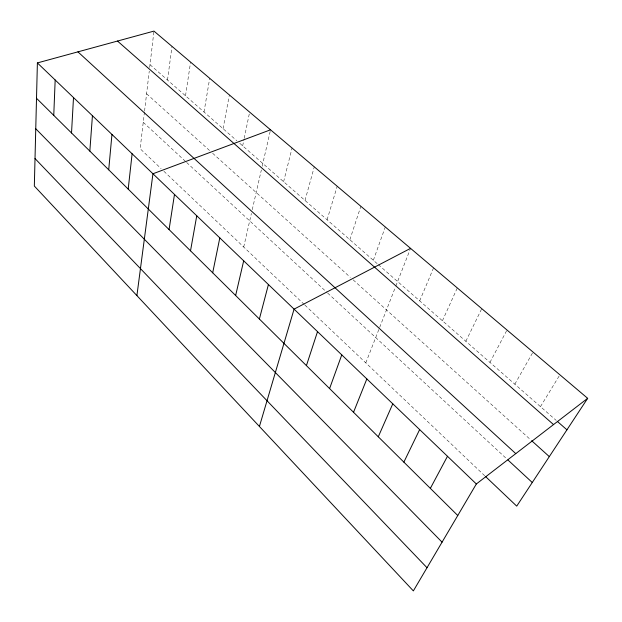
<?xml version="1.0" encoding="UTF-8"?>
<svg xmlns="http://www.w3.org/2000/svg" width="622" height="622" viewBox="0 0 622 622"><rect width="100%" height="100%" fill="white"/><g stroke="black" fill="none" stroke-linecap="round" stroke-linejoin="round"><path stroke-width="0.47" stroke-dasharray="3.11 2.33" d="M144.452 111.968L140.137 148.712L161.129 168.64M144.561 111.027L149.249 71.133M149.684 67.456L153.953 31.1M167.512 80.036L172.006 46.386M185.511 95.796L190.581 62.114M204.024 111.999L209.7 78.302M223.065 128.676L229.378 94.964M242.658 145.836L244.018 139.281M244.213 138.341L249.647 112.123M243.715 247.02L251.405 213.408M252.26 209.676L261.357 169.93M262.196 166.253L270.539 129.811M283.609 181.694L292.068 148.044M305.013 200.447L314.281 166.851M327.086 219.776L337.202 186.25M349.852 239.711L360.861 206.286M373.348 260.284L385.298 226.983M365.798 362.89L379.366 328.191M379.7 327.335L395.491 286.929M395.841 286.027L410.559 248.365M419.687 300.861L433.581 267.857M442.421 320.773L457.302 287.947M465.831 341.276L481.762 308.652M489.957 362.401L506.992 330.01M514.829 384.178L533.023 352.052M540.471 406.64L559.901 374.809M150.003 64.696L236.85 140.751M239.75 143.293L377.624 264.031M378.339 264.653L556.208 420.418M146.59 93.766L209.785 150.711M212.631 153.269L350.334 277.342M353.172 279.892L530.978 440.096M143.239 122.301L185.931 161.829M186.631 162.474L326.954 292.402M327.662 293.063L506.541 458.686M163.897 171.26L304.205 304.43M304.897 305.083L485.043 476.063"/><path stroke-width="0.93" d="M37.39 62.923L34.334 186.048L413.358 590.9L476.343 483.97L587.666 398.321L153.953 31.1L37.39 62.923L476.343 483.97M53.756 115.373L55.171 79.981M71.522 132.968L73.505 97.568M89.832 151.107L92.429 115.715M108.718 169.806L111.952 134.445M128.194 189.096L132.113 153.782M136.902 295.598L152.942 173.763L270.539 129.811M169.067 229.58L174.479 194.422M190.519 250.822L196.754 215.787M212.693 272.786L219.807 237.899M235.637 295.512L243.684 260.805M259.374 319.024L268.424 284.534M259.421 426.467L294.074 309.134L410.559 248.365M306.413 365.612L317.523 331.627M329.59 388.571L341.766 354.882M353.537 412.285L366.84 378.93M378.277 436.792L392.785 403.818M403.872 462.138L419.648 429.584M430.346 488.363L447.482 456.284M587.666 398.321L516.726 506.129L485.735 476.716M557.639 421.669L566.937 429.818M117.504 41.052L553.533 424.585M531.686 440.734L549.312 456.61M77.929 51.859L515.778 453.625M507.925 459.969L532.269 482.509M36.511 98.292L457.761 515.514M35.757 128.762L442.071 542.151M35.019 158.563L427.011 567.723"/></g></svg>
